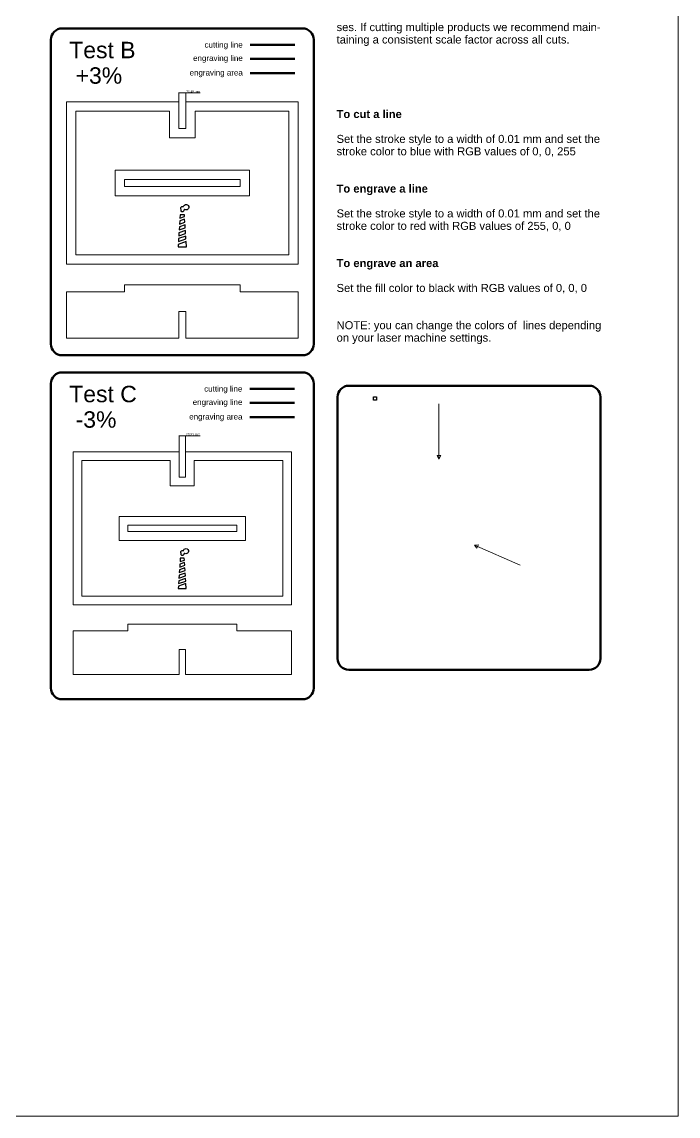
# Model space of a CAD drawing. Header units: millimetres. Extents: x -717 to 729, y -471 to 474.
# Drawn here: x 437.7 to 729.4, y -471 to 15.1 of the extents above; entities that cross this region are included whole.
import ezdxf
from ezdxf.lldxf.tags import DXFTag

# ---------------------------------------------------------------- set-up
doc = ezdxf.new("R2010")
doc.units = ezdxf.units.MM
doc.header["$MEASUREMENT"] = 0
doc.header["$XCLIPFRAME"] = 0
doc.layers.add('Livello 1', color=7, linetype='Continuous')
doc.styles.add('0', font='arial.ttf', dxfattribs={"height": 1})
tags = doc.linetypes.add('New Line3', pattern=[0.2, 0.1, -0.1]).pattern_tags.tags
tags[6:7] = [DXFTag(74, 4), DXFTag(75, 0), DXFTag(340, '0'), DXFTag(46, 1.0), DXFTag(50, 0.0), DXFTag(44, 0.0), DXFTag(45, 0.0)]
tags[4:5] = [DXFTag(74, 4), DXFTag(75, 0), DXFTag(340, '0'), DXFTag(46, 1.0), DXFTag(50, 0.0), DXFTag(44, 0.0), DXFTag(45, 0.0)]
tags = doc.linetypes.add('New Line4', pattern=[0.2, 0.1, -0.1]).pattern_tags.tags
tags[6:7] = [DXFTag(74, 4), DXFTag(75, 0), DXFTag(340, '0'), DXFTag(46, 1.0), DXFTag(50, 0.0), DXFTag(44, 0.0), DXFTag(45, 0.0)]
tags[4:5] = [DXFTag(74, 4), DXFTag(75, 0), DXFTag(340, '0'), DXFTag(46, 1.0), DXFTag(50, 0.0), DXFTag(44, 0.0), DXFTag(45, 0.0)]
tags = doc.linetypes.add('New Line5', pattern=[0.2, 0.1, -0.1]).pattern_tags.tags
tags[6:7] = [DXFTag(74, 4), DXFTag(75, 0), DXFTag(340, '0'), DXFTag(46, 1.0), DXFTag(50, 0.0), DXFTag(44, 0.0), DXFTag(45, 0.0)]
tags[4:5] = [DXFTag(74, 4), DXFTag(75, 0), DXFTag(340, '0'), DXFTag(46, 1.0), DXFTag(50, 0.0), DXFTag(44, 0.0), DXFTag(45, 0.0)]
doc.dimstyles.get("Standard").update_dxf_attribs({"dimtxt": 0.18, "dimasz": 0.18, "dimexe": 0.18, "dimexo": 0.0625, "dimgap": 0.09, "dimtad": 0, "dimtih": 1, "dimtoh": 1, "dimdec": 4, "dimzin": 0, "dimdsep": 46, "dimtxsty": 'Standard', "dimcen": 0.09, "dimadec": 0, "dimazin": 0, "dimtfac": 1, "dimtdec": 4, "dimtofl": 0, "dimtmove": 0, "dimatfit": 3, "dimfxl": 1, "dimtolj": 1, "dimtzin": 0, "dimarcsym": 0})
picture_1 = doc.add_image_def('image2.jpg', size_in_pixel=(7315, 7979))

# ---------------------------------------------------------------- blocks, each defined once
blk = doc.blocks.new('*D2')
at = {"layer": 'Defpoints', "color": 0}
for p in [(510.5819, -16.4683), (507.4919, -20.4142), (510.5819, -20.4142)]:
    blk.add_point(p, dxfattribs=at)
at = {"layer": 'Livello 1', "color": 6, "lineweight": 9}
for p, q in [((507.4919, -20.3517), (507.4919, -16.2883)), ((507.6719, -16.4683), (510.4019, -16.4683)), ((510.5819, -20.3517), (510.5819, -16.2883)), ((510.5819, -16.4683), (516.9929, -16.4683))]:
    blk.add_line(p, q, dxfattribs=at)
at = {"layer": 'Livello 1', "color": 6}
for points in [[(507.6719, -16.4383), (507.6719, -16.4983), (507.4919, -16.4683)], [(510.4019, -16.4983), (510.4019, -16.4383), (510.5819, -16.4683)]]:
    blk.add_solid(points, dxfattribs=at)
at = {"layer": 'Livello 1', "color": 6, "insert": (513.8774, -15.8678), "char_height": 1, "attachment_point": 5, "style": '0'}
blk.add_mtext('\\A1;78.49 mm', dxfattribs=at)
blk = doc.blocks.new('*D3')
at = {"layer": 'Defpoints', "color": 0}
for p in [(510.4919, -168.7803), (507.5819, -175.9423), (510.4919, -175.9423)]:
    blk.add_point(p, dxfattribs=at)
at = {"layer": 'Livello 1', "color": 6, "lineweight": 9}
for p, q in [((507.5819, -175.8798), (507.5819, -168.6003)), ((507.7619, -168.7803), (510.3119, -168.7803)), ((510.4919, -175.8798), (510.4919, -168.6003)), ((510.4919, -168.7803), (516.9029, -168.7803))]:
    blk.add_line(p, q, dxfattribs=at)
at = {"layer": 'Livello 1', "color": 6}
for points in [[(507.7619, -168.7503), (507.7619, -168.8103), (507.5819, -168.7803)], [(510.3119, -168.8103), (510.3119, -168.7503), (510.4919, -168.7803)]]:
    blk.add_solid(points, dxfattribs=at)
at = {"layer": 'Livello 1', "color": 6, "insert": (513.7874, -168.1798), "char_height": 1, "attachment_point": 5, "style": '0'}
blk.add_mtext('\\A1;73.91 mm', dxfattribs=at)

msp = doc.modelspace()

# ---------------------------------------------------------------- linework, layer by layer
at = {"layer": 'Livello 1', "color": 7, "lineweight": 20}
msp.add_lwpolyline([(-716.7436, -470.9808), (729.3632, -470.9808), (729.3632, 473.8992), (-716.7436, 473.8992), (-716.7436, -470.9808)], close=True, dxfattribs=at)
at = {"layer": 'Livello 1', "color": 253, "linetype": 'New Line3', "lineweight": 100}
msp.add_open_spline([(455.6169, 12.1885), (455.6169, 12.1885), (562.457, 12.1885), (562.457, 12.1885), (562.457, 12.1885), (565.207, 12.1885), (567.457, 9.9385), (567.457, 7.1885), (567.457, 7.1885), (567.457, 7.1885), (567.457, -128.0149), (567.457, -128.0149), (567.457, -128.0149), (567.457, -130.7649), (565.207, -133.0149), (562.457, -133.0149), (562.457, -133.0149), (562.457, -133.0149), (455.6169, -133.0149), (455.6169, -133.0149), (455.6169, -133.0149), (452.8669, -133.0149), (450.6169, -130.7649), (450.6169, -128.0149), (450.6169, -128.0149), (450.6169, -128.0149), (450.6169, 7.1885), (450.6169, 7.1885), (450.6169, 7.1885), (450.6169, 9.9385), (452.8669, 12.1885), (455.6169, 12.1885)], degree=3, knots=[0, 0, 0, 0, 0.111111111, 0.111111111, 0.111111111, 0.111111111, 0.222222222, 0.222222222, 0.222222222, 0.222222222, 0.333333333, 0.333333333, 0.333333333, 0.333333333, 0.444444444, 0.444444444, 0.444444444, 0.444444444, 0.555555556, 0.555555556, 0.555555556, 0.555555556, 0.666666667, 0.666666667, 0.666666667, 0.666666667, 0.777777778, 0.777777778, 0.777777778, 0.777777778, 1, 1, 1, 1], dxfattribs=at)
at = {"layer": 'Livello 1', "color": 5, "lineweight": 100}
for points in [[(539.1402, 4.9062), (539.1402, 4.9062), (559.0369, 4.9062), (559.0369, 4.9062)], [(538.9829, -147.8978), (538.9829, -147.8978), (558.8796, -147.8978), (558.8796, -147.8978)]]:
    msp.add_open_spline(points, degree=3, dxfattribs=at)
at = {"layer": 'Livello 1', "color": 1, "lineweight": 100}
for points in [[(539.1402, -1.3854), (539.1402, -1.3854), (559.0369, -1.3854), (559.0369, -1.3854)], [(538.9829, -154.1894), (538.9829, -154.1894), (558.8796, -154.1894), (558.8796, -154.1894)]]:
    msp.add_open_spline(points, degree=3, dxfattribs=at)
at = {"layer": 'Livello 1', "lineweight": 100}
for points in [[(539.1402, -7.677), (539.1402, -7.677), (559.0369, -7.677), (559.0369, -7.677)], [(538.9829, -160.481), (538.9829, -160.481), (558.8796, -160.481), (558.8796, -160.481)]]:
    msp.add_open_spline(points, degree=3, dxfattribs=at)
at = {"layer": 'Livello 1', "color": 5, "lineweight": 0}
for points, knots in [([(457.5369, -20.4142), (457.5369, -20.4142), (507.4919, -20.4142), (507.4919, -20.4142), (507.4919, -20.4142), (507.4919, -20.4142), (507.4919, -32.301), (507.4919, -32.301), (507.4919, -32.301), (507.5796, -32.2999), (510.4942, -32.2999), (510.5819, -32.301), (510.5819, -32.301), (510.5819, -32.301), (510.5819, -20.4142), (510.5819, -20.4142), (510.5819, -20.4142), (510.5819, -20.4142), (560.5369, -20.4142), (560.5369, -20.4142), (560.5369, -20.4142), (560.5369, -20.4142), (560.5369, -92.5142), (560.5369, -92.5142), (560.5369, -92.5142), (560.5369, -92.5142), (457.5369, -92.5142), (457.5369, -92.5142), (457.5369, -92.5142), (457.5369, -92.5142), (457.5369, -20.4142), (457.5369, -20.4142)], [0, 0, 0, 0, 0.111111111, 0.111111111, 0.111111111, 0.111111111, 0.222222222, 0.222222222, 0.222222222, 0.222222222, 0.333333333, 0.333333333, 0.333333333, 0.333333333, 0.444444444, 0.444444444, 0.444444444, 0.444444444, 0.555555556, 0.555555556, 0.555555556, 0.555555556, 0.666666667, 0.666666667, 0.666666667, 0.666666667, 0.777777778, 0.777777778, 0.777777778, 0.777777778, 1, 1, 1, 1]), ([(534.787, -54.9192), (534.787, -54.9192), (534.787, -58.0092), (534.787, -58.0092), (534.787, -58.0092), (534.787, -58.0092), (483.2869, -58.0092), (483.2869, -58.0092), (483.2869, -58.0092), (483.2869, -58.0092), (483.2869, -54.9192), (483.2869, -54.9192), (483.2869, -54.9192), (483.2869, -54.9192), (534.787, -54.9192), (534.787, -54.9192)], [0, 0, 0, 0, 0.2, 0.2, 0.2, 0.2, 0.4, 0.4, 0.4, 0.4, 0.6, 0.6, 0.6, 0.6, 1, 1, 1, 1]), ([(483.287, -101.7176), (483.287, -101.7176), (534.7869, -101.7176), (534.7869, -101.7176), (534.7869, -101.7176), (534.7869, -101.7176), (534.7868, -104.8076), (534.7868, -104.8076), (534.7868, -104.8076), (534.7868, -104.8076), (560.5369, -104.8076), (560.5369, -104.8076), (560.5369, -104.8076), (560.5369, -104.8076), (560.5369, -125.4355), (560.5369, -125.4355), (560.5369, -125.4355), (560.5369, -125.4355), (510.5908, -125.4355), (510.5908, -125.4355), (510.5908, -125.4355), (510.5908, -125.4355), (510.5908, -113.5765), (510.5908, -113.5765), (510.5908, -113.5765), (510.5908, -113.5765), (507.5008, -113.5765), (507.5008, -113.5765), (507.5008, -113.5765), (507.5008, -113.5765), (507.5008, -125.4355), (507.5008, -125.4355), (507.5008, -125.4355), (507.5008, -125.4355), (457.5369, -125.4355), (457.5369, -125.4355), (457.5369, -125.4355), (457.5369, -125.4355), (457.5369, -104.8076), (457.5369, -104.8076), (457.5369, -104.8076), (457.5369, -104.8076), (483.2871, -104.8076), (483.2871, -104.8076), (483.2871, -104.8076), (483.2871, -104.8076), (483.287, -101.7176), (483.287, -101.7176)], [0, 0, 0, 0, 0.076923077, 0.076923077, 0.076923077, 0.076923077, 0.153846154, 0.153846154, 0.153846154, 0.153846154, 0.230769231, 0.230769231, 0.230769231, 0.230769231, 0.307692308, 0.307692308, 0.307692308, 0.307692308, 0.384615385, 0.384615385, 0.384615385, 0.384615385, 0.461538462, 0.461538462, 0.461538462, 0.461538462, 0.538461538, 0.538461538, 0.538461538, 0.538461538, 0.615384615, 0.615384615, 0.615384615, 0.615384615, 0.692307692, 0.692307692, 0.692307692, 0.692307692, 0.769230769, 0.769230769, 0.769230769, 0.769230769, 0.846153846, 0.846153846, 0.846153846, 0.846153846, 1, 1, 1, 1]), ([(460.5369, -175.9423), (460.5369, -175.9423), (507.5819, -175.9423), (507.5819, -175.9423), (507.5819, -175.9423), (507.5819, -175.9423), (507.5819, -187.1366), (507.5819, -187.1366), (507.5819, -187.1366), (507.6644, -187.1357), (510.4094, -187.1357), (510.4919, -187.1366), (510.4919, -187.1366), (510.4919, -187.1366), (510.4919, -175.9423), (510.4919, -175.9423), (510.4919, -175.9423), (510.4919, -175.9423), (557.5369, -175.9423), (557.5369, -175.9423), (557.5369, -175.9423), (557.5369, -175.9423), (557.5369, -243.8424), (557.5369, -243.8424), (557.5369, -243.8424), (557.5369, -243.8424), (460.5369, -243.8424), (460.5369, -243.8424), (460.5369, -243.8424), (460.5369, -243.8424), (460.5369, -175.9423), (460.5369, -175.9423)], [0, 0, 0, 0, 0.111111111, 0.111111111, 0.111111111, 0.111111111, 0.222222222, 0.222222222, 0.222222222, 0.222222222, 0.333333333, 0.333333333, 0.333333333, 0.333333333, 0.444444444, 0.444444444, 0.444444444, 0.444444444, 0.555555556, 0.555555556, 0.555555556, 0.555555556, 0.666666667, 0.666666667, 0.666666667, 0.666666667, 0.777777778, 0.777777778, 0.777777778, 0.777777778, 1, 1, 1, 1]), ([(533.287, -208.4374), (533.287, -208.4374), (533.287, -211.3474), (533.287, -211.3474), (533.287, -211.3474), (533.287, -211.3474), (484.7869, -211.3474), (484.7869, -211.3474), (484.7869, -211.3474), (484.7869, -211.3474), (484.7869, -208.4374), (484.7869, -208.4374), (484.7869, -208.4374), (484.7869, -208.4374), (533.287, -208.4374), (533.287, -208.4374)], [0, 0, 0, 0, 0.2, 0.2, 0.2, 0.2, 0.4, 0.4, 0.4, 0.4, 0.6, 0.6, 0.6, 0.6, 1, 1, 1, 1]), ([(484.787, -252.5096), (484.787, -252.5096), (533.2869, -252.5096), (533.2869, -252.5096), (533.2869, -252.5096), (533.2869, -252.5096), (533.2868, -255.4196), (533.2868, -255.4196), (533.2868, -255.4196), (533.2868, -255.4196), (557.5369, -255.4196), (557.5369, -255.4196), (557.5369, -255.4196), (557.5369, -255.4196), (557.5369, -274.8459), (557.5369, -274.8459), (557.5369, -274.8459), (557.5369, -274.8459), (510.5002, -274.8459), (510.5002, -274.8459), (510.5002, -274.8459), (510.5002, -274.8459), (510.5002, -263.6777), (510.5002, -263.6777), (510.5002, -263.6777), (510.5002, -263.6777), (507.5902, -263.6777), (507.5902, -263.6777), (507.5902, -263.6777), (507.5902, -263.6777), (507.5902, -274.8459), (507.5902, -274.8459), (507.5902, -274.8459), (507.5902, -274.8459), (460.5369, -274.8459), (460.5369, -274.8459), (460.5369, -274.8459), (460.5369, -274.8459), (460.5369, -255.4196), (460.5369, -255.4196), (460.5369, -255.4196), (460.5369, -255.4196), (484.7871, -255.4196), (484.7871, -255.4196), (484.7871, -255.4196), (484.7871, -255.4196), (484.787, -252.5096), (484.787, -252.5096)], [0, 0, 0, 0, 0.076923077, 0.076923077, 0.076923077, 0.076923077, 0.153846154, 0.153846154, 0.153846154, 0.153846154, 0.230769231, 0.230769231, 0.230769231, 0.230769231, 0.307692308, 0.307692308, 0.307692308, 0.307692308, 0.384615385, 0.384615385, 0.384615385, 0.384615385, 0.461538462, 0.461538462, 0.461538462, 0.461538462, 0.538461538, 0.538461538, 0.538461538, 0.538461538, 0.615384615, 0.615384615, 0.615384615, 0.615384615, 0.692307692, 0.692307692, 0.692307692, 0.692307692, 0.769230769, 0.769230769, 0.769230769, 0.769230769, 0.846153846, 0.846153846, 0.846153846, 0.846153846, 1, 1, 1, 1])]:
    msp.add_open_spline(points, degree=3, knots=knots, dxfattribs=at)
at = {"layer": 'Livello 1', "color": 1, "lineweight": 0}
for points, knots in [([(461.6569, -24.5342), (461.6569, -24.5342), (461.6569, -88.3942), (461.6569, -88.3942), (461.6569, -88.3942), (461.6569, -88.3942), (556.4169, -88.3942), (556.4169, -88.3942), (556.4169, -88.3942), (556.4169, -88.3942), (556.4169, -24.5342), (556.4169, -24.5342), (556.4169, -24.5342), (556.4169, -24.5342), (514.7019, -24.5342), (514.7019, -24.5342), (514.7019, -24.5342), (514.7019, -24.5342), (514.7019, -36.4697), (514.7019, -36.4697), (514.7019, -36.4697), (514.7019, -36.4697), (510.5528, -36.4209), (510.5528, -36.4209), (510.5528, -36.4209), (509.5459, -36.4158), (508.5358, -36.4158), (507.529, -36.4209), (507.529, -36.4209), (507.529, -36.4209), (503.3719, -36.4697), (503.3719, -36.4697), (503.3719, -36.4697), (503.3719, -36.4697), (503.3719, -24.5342), (503.3719, -24.5342), (503.3719, -24.5342), (503.3719, -24.5342), (461.6569, -24.5342), (461.6569, -24.5342)], [0, 0, 0, 0, 0.090909091, 0.090909091, 0.090909091, 0.090909091, 0.181818182, 0.181818182, 0.181818182, 0.181818182, 0.272727273, 0.272727273, 0.272727273, 0.272727273, 0.363636364, 0.363636364, 0.363636364, 0.363636364, 0.454545455, 0.454545455, 0.454545455, 0.454545455, 0.545454545, 0.545454545, 0.545454545, 0.545454545, 0.636363636, 0.636363636, 0.636363636, 0.636363636, 0.727272727, 0.727272727, 0.727272727, 0.727272727, 0.818181818, 0.818181818, 0.818181818, 0.818181818, 1, 1, 1, 1]), ([(538.907, -50.7992), (538.907, -50.7992), (538.907, -62.1292), (538.907, -62.1292), (538.907, -62.1292), (538.907, -62.1292), (479.1669, -62.1292), (479.1669, -62.1292), (479.1669, -62.1292), (479.1669, -62.1292), (479.1669, -50.7992), (479.1669, -50.7992), (479.1669, -50.7992), (479.1669, -50.7992), (538.907, -50.7992), (538.907, -50.7992)], [0, 0, 0, 0, 0.2, 0.2, 0.2, 0.2, 0.4, 0.4, 0.4, 0.4, 0.6, 0.6, 0.6, 0.6, 1, 1, 1, 1]), ([(464.4169, -179.8223), (464.4169, -179.8223), (464.4169, -239.9624), (464.4169, -239.9624), (464.4169, -239.9624), (464.4169, -239.9624), (553.6569, -239.9624), (553.6569, -239.9624), (553.6569, -239.9624), (553.6569, -239.9624), (553.6569, -179.8223), (553.6569, -179.8223), (553.6569, -179.8223), (553.6569, -179.8223), (514.3719, -179.8223), (514.3719, -179.8223), (514.3719, -179.8223), (514.3719, -179.8223), (514.3719, -191.0625), (514.3719, -191.0625), (514.3719, -191.0625), (514.3719, -191.0625), (510.4644, -191.0165), (510.4644, -191.0165), (510.4644, -191.0165), (509.5163, -191.0118), (508.565, -191.0118), (507.6168, -191.0165), (507.6168, -191.0165), (507.6168, -191.0165), (503.7019, -191.0625), (503.7019, -191.0625), (503.7019, -191.0625), (503.7019, -191.0625), (503.7019, -179.8223), (503.7019, -179.8223), (503.7019, -179.8223), (503.7019, -179.8223), (464.4169, -179.8223), (464.4169, -179.8223)], [0, 0, 0, 0, 0.090909091, 0.090909091, 0.090909091, 0.090909091, 0.181818182, 0.181818182, 0.181818182, 0.181818182, 0.272727273, 0.272727273, 0.272727273, 0.272727273, 0.363636364, 0.363636364, 0.363636364, 0.363636364, 0.454545455, 0.454545455, 0.454545455, 0.454545455, 0.545454545, 0.545454545, 0.545454545, 0.545454545, 0.636363636, 0.636363636, 0.636363636, 0.636363636, 0.727272727, 0.727272727, 0.727272727, 0.727272727, 0.818181818, 0.818181818, 0.818181818, 0.818181818, 1, 1, 1, 1]), ([(537.167, -204.5574), (537.167, -204.5574), (537.167, -215.2274), (537.167, -215.2274), (537.167, -215.2274), (537.167, -215.2274), (480.9069, -215.2274), (480.9069, -215.2274), (480.9069, -215.2274), (480.9069, -215.2274), (480.9069, -204.5574), (480.9069, -204.5574), (480.9069, -204.5574), (480.9069, -204.5574), (537.167, -204.5574), (537.167, -204.5574)], [0, 0, 0, 0, 0.2, 0.2, 0.2, 0.2, 0.4, 0.4, 0.4, 0.4, 0.6, 0.6, 0.6, 0.6, 1, 1, 1, 1])]:
    msp.add_open_spline(points, degree=3, knots=knots, dxfattribs=at)
at = {"layer": 'Livello 1'}
for points, knots in [([(511.8417, -67.7831), (512.153, -67.1877), (511.9227, -66.4526), (511.3272, -66.1414), (511.3272, -66.1414), (510.7318, -65.8301), (509.9967, -66.0604), (509.6855, -66.6559), (509.6855, -66.6559), (509.6292, -66.7635), (509.5907, -66.8758), (509.5688, -66.9892), (509.5688, -66.9892), (509.1246, -66.79), (508.6093, -66.946), (508.3957, -67.3544), (508.3957, -67.3544), (508.2237, -67.6835), (508.2981, -68.08), (508.5517, -68.353), (508.5517, -68.353), (508.5365, -68.375), (508.5224, -68.3983), (508.5097, -68.4226), (508.5097, -68.4226), (508.3445, -68.7386), (508.4618, -69.126), (508.7717, -69.288), (508.7717, -69.288), (509.0816, -69.45), (509.4667, -69.3252), (509.6319, -69.0093), (509.6319, -69.0093), (509.7059, -68.8676), (509.7232, -68.7117), (509.6918, -68.568), (509.6918, -68.568), (509.8398, -68.4913), (509.9648, -68.3725), (510.046, -68.2171), (510.046, -68.2171), (510.046, -68.2171), (510.0516, -68.206), (510.0516, -68.206), (510.0516, -68.206), (510.0982, -68.2396), (510.1476, -68.2703), (510.2, -68.2976), (510.2, -68.2976), (510.7954, -68.6089), (511.5305, -68.3785), (511.8417, -67.7831)], [0, 0, 0, 0, 0.071428571, 0.071428571, 0.071428571, 0.071428571, 0.142857143, 0.142857143, 0.142857143, 0.142857143, 0.214285714, 0.214285714, 0.214285714, 0.214285714, 0.285714286, 0.285714286, 0.285714286, 0.285714286, 0.357142857, 0.357142857, 0.357142857, 0.357142857, 0.428571429, 0.428571429, 0.428571429, 0.428571429, 0.5, 0.5, 0.5, 0.5, 0.571428571, 0.571428571, 0.571428571, 0.571428571, 0.642857143, 0.642857143, 0.642857143, 0.642857143, 0.714285714, 0.714285714, 0.714285714, 0.714285714, 0.785714286, 0.785714286, 0.785714286, 0.785714286, 0.857142857, 0.857142857, 0.857142857, 0.857142857, 1, 1, 1, 1]), ([(507.8023, -74.7237), (507.8023, -74.7237), (507.8924, -73.3532), (507.8924, -73.3532), (507.8924, -73.3532), (507.8924, -73.3532), (510.083, -72.5891), (510.083, -72.5891), (510.083, -72.5891), (510.083, -72.5891), (510.1714, -73.8973), (510.1714, -73.8973), (510.1714, -73.8973), (510.1714, -73.8973), (507.8023, -74.7237), (507.8023, -74.7237)], [0, 0, 0, 0, 0.2, 0.2, 0.2, 0.2, 0.4, 0.4, 0.4, 0.4, 0.6, 0.6, 0.6, 0.6, 1, 1, 1, 1]), ([(507.9735, -72.121), (507.9735, -72.121), (508.0744, -70.5881), (508.0744, -70.5881), (508.0744, -70.5881), (508.0744, -70.5881), (509.9478, -70.5881), (509.9478, -70.5881), (509.9478, -70.5881), (509.9478, -70.5881), (510.0035, -71.4128), (510.0035, -71.4128), (510.0035, -71.4128), (510.0035, -71.4128), (507.9735, -72.121), (507.9735, -72.121)], [0, 0, 0, 0, 0.2, 0.2, 0.2, 0.2, 0.4, 0.4, 0.4, 0.4, 0.6, 0.6, 0.6, 0.6, 1, 1, 1, 1]), ([(507.4599, -79.9292), (507.4599, -79.9292), (507.55, -78.5587), (507.55, -78.5587), (507.55, -78.5587), (507.55, -78.5587), (510.4187, -77.558), (510.4187, -77.558), (510.4187, -77.558), (510.4187, -77.558), (510.5071, -78.8662), (510.5071, -78.8662), (510.5071, -78.8662), (510.5071, -78.8662), (507.4599, -79.9292), (507.4599, -79.9292)], [0, 0, 0, 0, 0.2, 0.2, 0.2, 0.2, 0.4, 0.4, 0.4, 0.4, 0.6, 0.6, 0.6, 0.6, 1, 1, 1, 1]), ([(507.6311, -77.3265), (507.6311, -77.3265), (507.7213, -75.956), (507.7213, -75.956), (507.7213, -75.956), (507.7213, -75.956), (510.2508, -75.0735), (510.2508, -75.0735), (510.2508, -75.0735), (510.2508, -75.0735), (510.3392, -76.3818), (510.3392, -76.3818), (510.3392, -76.3818), (510.3392, -76.3818), (507.6311, -77.3265), (507.6311, -77.3265)], [0, 0, 0, 0, 0.2, 0.2, 0.2, 0.2, 0.4, 0.4, 0.4, 0.4, 0.6, 0.6, 0.6, 0.6, 1, 1, 1, 1]), ([(507.1377, -84.8262), (507.1377, -84.8262), (507.2076, -83.7642), (507.2076, -83.7642), (507.2076, -83.7642), (507.2076, -83.7642), (510.7545, -82.5269), (510.7545, -82.5269), (510.7545, -82.5269), (510.7545, -82.5269), (510.8845, -84.8364), (510.8845, -84.8364), (510.8845, -84.8364), (510.8845, -84.8364), (507.1377, -84.8262), (507.1377, -84.8262)], [0, 0, 0, 0, 0.2, 0.2, 0.2, 0.2, 0.4, 0.4, 0.4, 0.4, 0.6, 0.6, 0.6, 0.6, 1, 1, 1, 1]), ([(507.2886, -82.532), (507.2886, -82.532), (507.3788, -81.1615), (507.3788, -81.1615), (507.3788, -81.1615), (507.3788, -81.1615), (510.5866, -80.0424), (510.5866, -80.0424), (510.5866, -80.0424), (510.5866, -80.0424), (510.675, -81.3507), (510.675, -81.3507), (510.675, -81.3507), (510.675, -81.3507), (507.2886, -82.532), (507.2886, -82.532)], [0, 0, 0, 0, 0.2, 0.2, 0.2, 0.2, 0.4, 0.4, 0.4, 0.4, 0.6, 0.6, 0.6, 0.6, 1, 1, 1, 1]), ([(511.6784, -220.5519), (511.9715, -219.9911), (511.7546, -219.2989), (511.1938, -219.0058), (511.1938, -219.0058), (510.633, -218.7126), (509.9408, -218.9296), (509.6477, -219.4903), (509.6477, -219.4903), (509.5947, -219.5917), (509.5585, -219.6974), (509.5378, -219.8042), (509.5378, -219.8042), (509.1195, -219.6166), (508.6342, -219.7635), (508.4331, -220.1482), (508.4331, -220.1482), (508.2711, -220.4581), (508.3412, -220.8315), (508.58, -221.0885), (508.58, -221.0885), (508.5656, -221.1093), (508.5524, -221.1312), (508.5404, -221.1542), (508.5404, -221.1542), (508.3849, -221.4517), (508.4953, -221.8166), (508.7872, -221.9691), (508.7872, -221.9691), (509.079, -222.1217), (509.4417, -222.0041), (509.5972, -221.7066), (509.5972, -221.7066), (509.667, -221.5732), (509.6832, -221.4263), (509.6536, -221.2911), (509.6536, -221.2911), (509.793, -221.2188), (509.9107, -221.107), (509.9872, -220.9606), (509.9872, -220.9606), (509.9872, -220.9606), (509.9925, -220.9502), (509.9925, -220.9502), (509.9925, -220.9502), (510.0364, -220.9817), (510.0829, -221.0107), (510.1322, -221.0364), (510.1322, -221.0364), (510.693, -221.3296), (511.3852, -221.1126), (511.6784, -220.5519)], [0, 0, 0, 0, 0.071428571, 0.071428571, 0.071428571, 0.071428571, 0.142857143, 0.142857143, 0.142857143, 0.142857143, 0.214285714, 0.214285714, 0.214285714, 0.214285714, 0.285714286, 0.285714286, 0.285714286, 0.285714286, 0.357142857, 0.357142857, 0.357142857, 0.357142857, 0.428571429, 0.428571429, 0.428571429, 0.428571429, 0.5, 0.5, 0.5, 0.5, 0.571428571, 0.571428571, 0.571428571, 0.571428571, 0.642857143, 0.642857143, 0.642857143, 0.642857143, 0.714285714, 0.714285714, 0.714285714, 0.714285714, 0.785714286, 0.785714286, 0.785714286, 0.785714286, 0.857142857, 0.857142857, 0.857142857, 0.857142857, 1, 1, 1, 1]), ([(508.0354, -224.6371), (508.0354, -224.6371), (508.1304, -223.1935), (508.1304, -223.1935), (508.1304, -223.1935), (508.1304, -223.1935), (509.8947, -223.1935), (509.8947, -223.1935), (509.8947, -223.1935), (509.8947, -223.1935), (509.9472, -223.9702), (509.9472, -223.9702), (509.9472, -223.9702), (509.9472, -223.9702), (508.0354, -224.6371), (508.0354, -224.6371)], [0, 0, 0, 0, 0.2, 0.2, 0.2, 0.2, 0.4, 0.4, 0.4, 0.4, 0.6, 0.6, 0.6, 0.6, 1, 1, 1, 1]), ([(507.713, -229.5393), (507.713, -229.5393), (507.7979, -228.2487), (507.7979, -228.2487), (507.7979, -228.2487), (507.7979, -228.2487), (510.1801, -227.4176), (510.1801, -227.4176), (510.1801, -227.4176), (510.1801, -227.4176), (510.2634, -228.6497), (510.2634, -228.6497), (510.2634, -228.6497), (510.2634, -228.6497), (507.713, -229.5393), (507.713, -229.5393)], [0, 0, 0, 0, 0.2, 0.2, 0.2, 0.2, 0.4, 0.4, 0.4, 0.4, 0.6, 0.6, 0.6, 0.6, 1, 1, 1, 1]), ([(507.8742, -227.0882), (507.8742, -227.0882), (507.9591, -225.7975), (507.9591, -225.7975), (507.9591, -225.7975), (507.9591, -225.7975), (510.0221, -225.0779), (510.0221, -225.0779), (510.0221, -225.0779), (510.0221, -225.0779), (510.1053, -226.3099), (510.1053, -226.3099), (510.1053, -226.3099), (510.1053, -226.3099), (507.8742, -227.0882), (507.8742, -227.0882)], [0, 0, 0, 0, 0.2, 0.2, 0.2, 0.2, 0.4, 0.4, 0.4, 0.4, 0.6, 0.6, 0.6, 0.6, 1, 1, 1, 1]), ([(507.3904, -234.4416), (507.3904, -234.4416), (507.4753, -233.1509), (507.4753, -233.1509), (507.4753, -233.1509), (507.4753, -233.1509), (510.4963, -232.0971), (510.4963, -232.0971), (510.4963, -232.0971), (510.4963, -232.0971), (510.5796, -233.3291), (510.5796, -233.3291), (510.5796, -233.3291), (510.5796, -233.3291), (507.3904, -234.4416), (507.3904, -234.4416)], [0, 0, 0, 0, 0.2, 0.2, 0.2, 0.2, 0.4, 0.4, 0.4, 0.4, 0.6, 0.6, 0.6, 0.6, 1, 1, 1, 1]), ([(507.5517, -231.9904), (507.5517, -231.9904), (507.6366, -230.6998), (507.6366, -230.6998), (507.6366, -230.6998), (507.6366, -230.6998), (510.3382, -229.7573), (510.3382, -229.7573), (510.3382, -229.7573), (510.3382, -229.7573), (510.4215, -230.9894), (510.4215, -230.9894), (510.4215, -230.9894), (510.4215, -230.9894), (507.5517, -231.9904), (507.5517, -231.9904)], [0, 0, 0, 0, 0.2, 0.2, 0.2, 0.2, 0.4, 0.4, 0.4, 0.4, 0.6, 0.6, 0.6, 0.6, 1, 1, 1, 1]), ([(507.2483, -236.6022), (507.2483, -236.6022), (507.3141, -235.6021), (507.3141, -235.6021), (507.3141, -235.6021), (507.3141, -235.6021), (510.6544, -234.4368), (510.6544, -234.4368), (510.6544, -234.4368), (510.6544, -234.4368), (510.7769, -236.6118), (510.7769, -236.6118), (510.7769, -236.6118), (510.7769, -236.6118), (507.2483, -236.6022), (507.2483, -236.6022)], [0, 0, 0, 0, 0.2, 0.2, 0.2, 0.2, 0.4, 0.4, 0.4, 0.4, 0.6, 0.6, 0.6, 0.6, 1, 1, 1, 1])]:
    msp.add_open_spline(points, degree=3, knots=knots, dxfattribs=at)
at = {"layer": 'Livello 1', "color": 253, "linetype": 'New Line4', "lineweight": 100}
msp.add_open_spline([(455.6169, -140.6156), (455.6169, -140.6156), (562.457, -140.6156), (562.457, -140.6156), (562.457, -140.6156), (565.207, -140.6156), (567.457, -142.8656), (567.457, -145.6156), (567.457, -145.6156), (567.457, -145.6156), (567.457, -280.819), (567.457, -280.819), (567.457, -280.819), (567.457, -283.569), (565.207, -285.819), (562.457, -285.819), (562.457, -285.819), (562.457, -285.819), (455.6169, -285.819), (455.6169, -285.819), (455.6169, -285.819), (452.8669, -285.819), (450.6169, -283.569), (450.6169, -280.819), (450.6169, -280.819), (450.6169, -280.819), (450.6169, -145.6156), (450.6169, -145.6156), (450.6169, -145.6156), (450.6169, -142.8656), (452.8669, -140.6156), (455.6169, -140.6156)], degree=3, knots=[0, 0, 0, 0, 0.111111111, 0.111111111, 0.111111111, 0.111111111, 0.222222222, 0.222222222, 0.222222222, 0.222222222, 0.333333333, 0.333333333, 0.333333333, 0.333333333, 0.444444444, 0.444444444, 0.444444444, 0.444444444, 0.555555556, 0.555555556, 0.555555556, 0.555555556, 0.666666667, 0.666666667, 0.666666667, 0.666666667, 0.777777778, 0.777777778, 0.777777778, 0.777777778, 1, 1, 1, 1], dxfattribs=at)
at = {"layer": 'Livello 1', "color": 253, "linetype": 'New Line5', "lineweight": 100}
msp.add_open_spline([(583.0025, -146.5423), (583.0025, -146.5423), (689.8426, -146.5423), (689.8426, -146.5423), (689.8426, -146.5423), (692.5926, -146.5423), (694.8426, -148.7923), (694.8426, -151.5423), (694.8426, -151.5423), (694.8426, -151.5423), (694.8426, -267.6957), (694.8426, -267.6957), (694.8426, -267.6957), (694.8426, -270.4457), (692.5926, -272.6957), (689.8426, -272.6957), (689.8426, -272.6957), (689.8426, -272.6957), (583.0025, -272.6957), (583.0025, -272.6957), (583.0025, -272.6957), (580.2525, -272.6957), (578.0025, -270.4457), (578.0025, -267.6957), (578.0025, -267.6957), (578.0025, -267.6957), (578.0025, -151.5423), (578.0025, -151.5423), (578.0025, -151.5423), (578.0025, -148.7923), (580.2525, -146.5423), (583.0025, -146.5423)], degree=3, knots=[0, 0, 0, 0, 0.111111111, 0.111111111, 0.111111111, 0.111111111, 0.222222222, 0.222222222, 0.222222222, 0.222222222, 0.333333333, 0.333333333, 0.333333333, 0.333333333, 0.444444444, 0.444444444, 0.444444444, 0.444444444, 0.555555556, 0.555555556, 0.555555556, 0.555555556, 0.666666667, 0.666666667, 0.666666667, 0.666666667, 0.777777778, 0.777777778, 0.777777778, 0.777777778, 1, 1, 1, 1], dxfattribs=at)
at = {"layer": 'Livello 1', "color": 6, "lineweight": 20}
for points in [[(623.0793, -154.6156), (623.0793, -154.6156), (623.0793, -179.1438), (623.0793, -179.1438)], [(659.0989, -226.2989), (659.0989, -226.2989), (638.8632, -217.3461), (638.8632, -217.3461)]]:
    msp.add_open_spline(points, degree=3, dxfattribs=at)
for points in [[(623.0793, -179.1438), (623.0793, -179.1438), (623.8565, -177.5888), (623.8565, -177.5888), (623.8565, -177.5888), (623.8565, -177.5888), (622.3015, -177.5888), (622.3015, -177.5888), (622.3015, -177.5888), (622.3015, -177.5888), (623.0793, -179.1438), (623.0793, -179.1438)], [(638.8632, -217.3461), (638.8632, -217.3461), (639.9707, -218.686), (639.9707, -218.686), (639.9707, -218.686), (639.9707, -218.686), (640.5999, -217.2639), (640.5999, -217.2639), (640.5999, -217.2639), (640.5999, -217.2639), (638.8632, -217.3461), (638.8632, -217.3461)]]:
    msp.add_open_spline(points, degree=3, knots=[0, 0, 0, 0, 0.25, 0.25, 0.25, 0.25, 0.5, 0.5, 0.5, 0.5, 1, 1, 1, 1], dxfattribs=at)

# ---------------------------------------------------------------- texts
at = {"layer": 'Livello 1', "style": '0'}
for s, height, p in [('Test B  ', 7.294176, (458.80392, -1.06549)), ('cutting line', 2.539728, (518.9284, 3.66271)), ('engraving line', 2.539728, (513.8279, -2.27789)), (' +3%', 7.294176, (458.80392, -12.38329)), ('engraving area', 2.539728, (512.2586, -8.74139)), ('Test C ', 7.294176, (458.80392, -153.86959)), ('cutting line', 2.539728, (518.7711, -149.14129)), ('engraving line', 2.539728, (513.6706, -155.08189)), (' -3%', 7.294176, (458.80392, -165.18739)), ('engraving area', 2.539728, (512.1013, -161.54539))]:
    msp.add_text(s, height=height, dxfattribs=at).set_placement(p)
at = {"layer": 'Livello 1', "char_height": 3.555936, "width": 118.7697, "attachment_point": 1}
for s, insert in [('\\fArial|p34;ses. If cutting multiple products we recommend main-', (577.595, 14.54704)), ('\\fArial|p34;taining a consistent scale factor across all cuts.', (577.595, 9.02954)), ('\\fArial|b1|p34;To cut a line', (577.595, -24.07546)), ('\\fArial|p34;Set the stroke style to a width of 0.01 mm and set the ', (577.595, -35.11046)), ('\\fArial|p34;stroke color to blue with RGB values of 0, 0, 255', (577.595, -40.62796)), ('\\fArial|b1|p34;To engrave a line', (577.595, -57.18046)), ('\\fArial|p34;Set the stroke style to a width of 0.01 mm and set the ', (577.595, -68.21546)), ('\\fArial|p34;stroke color to red with RGB values of 255, 0, 0', (577.595, -73.73296)), ('\\fArial|b1|p34;To engrave an area', (577.595, -90.28546)), ('\\fArial|p34;Set the fill color to black with RGB values of 0, 0, 0', (577.595, -101.32046)), ('\\fArial|p34;NOTE: you can change the colors of  lines depending ', (577.595, -117.87296)), ('\\fArial|p34;on your laser machine settings.', (577.595, -123.39046))]:
    msp.add_mtext(s, dxfattribs=dict(at, insert=insert))

# ---------------------------------------------------------------- dimensions: what is measured, and where the dimension line sits
at = {"layer": 'Livello 1'}
for p1, p2, distance, picture, middle in [((507.4919, -20.4142), (510.5819, -20.4142), 3.9459, '*D2', (513.8774, -15.8678)), ((507.5819, -175.9423), (510.4919, -175.9423), 7.162, '*D3', (513.7874, -168.1798))]:
    dim = msp.add_aligned_dim(p1=p1, p2=p2, distance=distance, dimstyle='Standard', override={"dimtxt": 4.2333, "dimtad": 1, "dimjust": 0, "dimtih": 0, "dimdec": 2, "dimlfac": 25.4, "dimzin": 1, "dimlunit": 2, "dimpost": '<> mm', "dimtxsty": '0', "dimclrd": 6, "dimclre": 6, "dimclrt": 6, "dimlwd": 9, "dimlwe": 9}, dxfattribs=at)
    dim.commit()
    dim.dimension.update_dxf_attribs({"geometry": picture, "text_midpoint": middle})

# ---------------------------------------------------------------- pictures from other files: only their frames are drawn
at = {"layer": 'Livello 1', "color": 253}
image = msp.add_image(picture_1, insert=(585.8341, -265.9432), size_in_units=(101.59722, 110.81944), dxfattribs=at)
image.set_boundary_path([(585.8341, -265.9432), (687.4341, -155.1146)])
image.dxf.flags = 3

doc.saveas('drawing.dxf')
